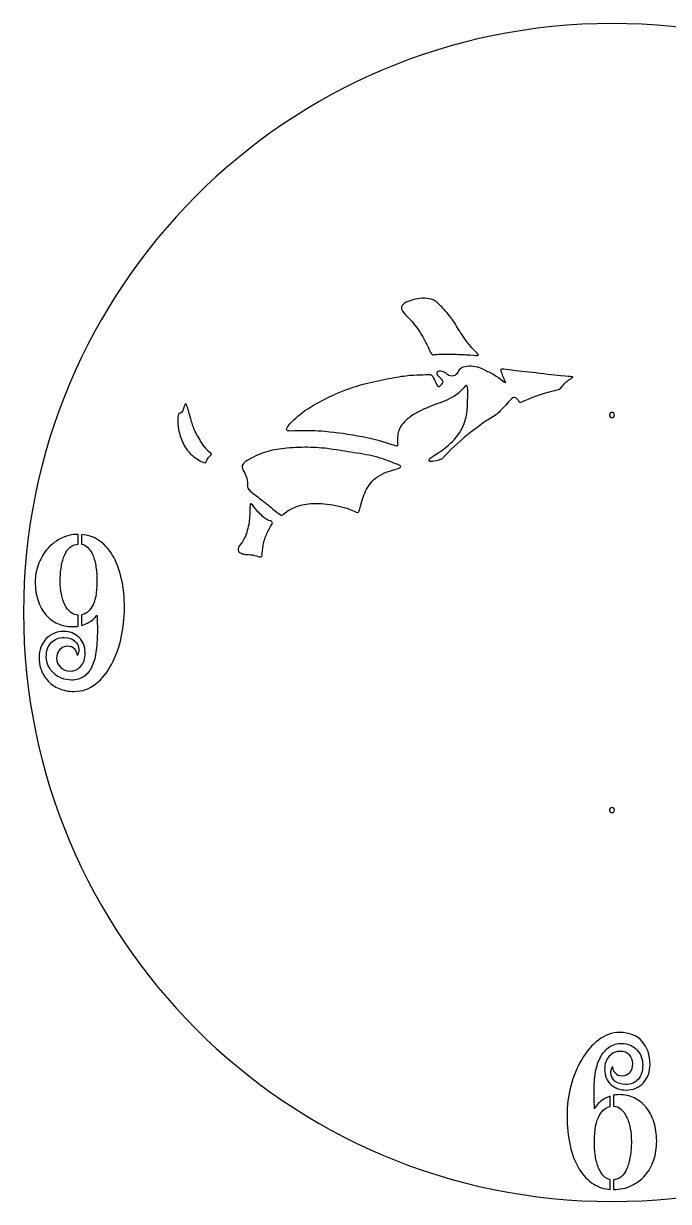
# Model space of a CAD drawing. Extents: x -617 to 172, y -145 to 195.
# Drawn here: x -128.5 to 35.9, y -144.8 to 155.2 of the extents above; entities that cross this region are included whole.
import ezdxf

# ---------------------------------------------------------------- set-up
doc = ezdxf.new("R2010")
doc.units = 0
doc.header["$MEASUREMENT"] = 0
doc.layers.add('LAYER_1', color=7, linetype='CONTINUOUS')

msp = doc.modelspace()

# ---------------------------------------------------------------- linework, layer by layer
at = {"layer": 'LAYER_1', "color": 1}
for points, knots in [([(21.504, 155.169), (104.3467, 155.169), (171.504, 88.0117), (171.504, 5.169), (171.504, 5.169), (171.504, -77.6737), (104.3467, -144.831), (21.504, -144.831), (21.504, -144.831), (-61.3387, -144.831), (-128.496, -77.6737), (-128.496, 5.169), (-128.496, 5.169), (-128.496, 88.0117), (-61.3387, 155.169), (21.504, 155.169)], [0, 0, 0, 0, 0.2, 0.2, 0.2, 0.2, 0.4, 0.4, 0.4, 0.4, 0.6, 0.6, 0.6, 0.6, 1, 1, 1, 1]), ([(-24.5111, 71.0533), (-24.7856, 71.4063), (-25.1089, 72.2), (-25.6968, 73.3906), (-25.6968, 73.3906), (-26.2848, 74.5813), (-27.1374, 76.1688), (-28.034, 77.4623), (-28.034, 77.4623), (-28.9307, 78.7558), (-29.8714, 79.7554), (-30.6064, 80.505), (-30.6064, 80.505), (-31.3414, 81.2547), (-31.8705, 81.7544), (-32.0616, 82.2542), (-32.0616, 82.2542), (-32.2527, 82.754), (-32.1057, 83.2537), (-31.6941, 83.6506), (-31.6941, 83.6506), (-31.2825, 84.0475), (-30.6064, 84.3415), (-29.9743, 84.5767), (-29.9743, 84.5767), (-29.3422, 84.8119), (-28.7543, 84.9883), (-28.0193, 85.0912), (-28.0193, 85.0912), (-27.2844, 85.1941), (-26.4024, 85.2234), (-25.638, 85.1499), (-25.638, 85.1499), (-24.8737, 85.0764), (-24.227, 84.9001), (-23.6096, 84.5179), (-23.6096, 84.5179), (-22.9922, 84.1357), (-22.4043, 83.5478), (-21.5958, 82.6658), (-21.5958, 82.6658), (-20.7874, 81.7839), (-19.7584, 80.6079), (-18.9499, 79.4467), (-18.9499, 79.4467), (-18.1415, 78.2855), (-17.5536, 77.1389), (-16.701, 75.8601), (-16.701, 75.8601), (-15.8485, 74.5813), (-14.7313, 73.1702), (-13.8787, 72.2441), (-13.8787, 72.2441), (-13.0262, 71.3181), (-12.4383, 70.8771), (-12.5412, 70.7154), (-12.5412, 70.7154), (-12.6441, 70.5537), (-13.4378, 70.6713), (-14.6431, 70.7595), (-14.6431, 70.7595), (-15.8485, 70.8477), (-17.4654, 70.9065), (-18.5439, 70.9357), (-18.5439, 70.9357), (-19.6225, 70.9649), (-20.1626, 70.9644), (-20.7231, 70.964), (-20.7231, 70.964), (-21.2837, 70.9637), (-21.8645, 70.9633), (-22.3783, 70.9487), (-22.3783, 70.9487), (-22.8921, 70.9341), (-23.3387, 70.9052), (-23.6748, 70.8468), (-23.6748, 70.8468), (-24.011, 70.7884), (-24.2366, 70.7004), (-24.5111, 71.0533)], [0, 0, 0, 0, 0.04761905, 0.04761905, 0.04761905, 0.04761905, 0.0952381, 0.0952381, 0.0952381, 0.0952381, 0.14285714, 0.14285714, 0.14285714, 0.14285714, 0.19047619, 0.19047619, 0.19047619, 0.19047619, 0.23809524, 0.23809524, 0.23809524, 0.23809524, 0.28571429, 0.28571429, 0.28571429, 0.28571429, 0.33333333, 0.33333333, 0.33333333, 0.33333333, 0.38095238, 0.38095238, 0.38095238, 0.38095238, 0.42857143, 0.42857143, 0.42857143, 0.42857143, 0.47619048, 0.47619048, 0.47619048, 0.47619048, 0.52380952, 0.52380952, 0.52380952, 0.52380952, 0.57142857, 0.57142857, 0.57142857, 0.57142857, 0.61904762, 0.61904762, 0.61904762, 0.61904762, 0.66666667, 0.66666667, 0.66666667, 0.66666667, 0.71428571, 0.71428571, 0.71428571, 0.71428571, 0.76190476, 0.76190476, 0.76190476, 0.76190476, 0.80952381, 0.80952381, 0.80952381, 0.80952381, 0.85714286, 0.85714286, 0.85714286, 0.85714286, 0.9047619, 0.9047619, 0.9047619, 0.9047619, 1, 1, 1, 1]), ([(-21.8693, 44.2036), (-17.839, 48.6782), (-13.1269, 52.5258), (-7.8956, 55.5828), (-7.8956, 55.5828), (-7.0656, 56.4588), (-6.2292, 57.2765), (-5.5733, 57.987), (-5.5733, 57.987), (-4.515, 59.1336), (-3.9271, 60.0008), (-3.3244, 59.9346), (-3.3244, 59.9346), (-2.8946, 59.8875), (-2.4575, 59.3656), (-1.9968, 58.5931), (-1.9968, 58.5931), (1.2342, 60.0164), (4.6176, 61.1568), (8.1239, 61.9795), (8.1239, 61.9795), (8.1638, 62.0362), (8.2038, 62.0921), (8.2439, 62.1469), (8.2439, 62.1469), (8.8465, 62.9701), (9.4786, 63.5727), (10.0445, 64.0063), (10.0445, 64.0063), (10.6104, 64.44), (11.1102, 64.7045), (11.3307, 64.9029), (11.3307, 64.9029), (11.5512, 65.1014), (11.4924, 65.2337), (11.1543, 65.2925), (11.1543, 65.2925), (10.8162, 65.3513), (10.1989, 65.3366), (8.4277, 65.5203), (8.4277, 65.5203), (6.6564, 65.7041), (3.7313, 66.0863), (1.2105, 66.3766), (1.2105, 66.3766), (-1.3104, 66.6669), (-3.427, 66.8653), (-4.7168, 67.0306), (-4.7168, 67.0306), (-6.0066, 67.196), (-6.4697, 67.3283), (-6.6534, 67.2217), (-6.6534, 67.2217), (-6.8372, 67.1152), (-6.7416, 66.7697), (-6.6203, 66.3544), (-6.6203, 66.3544), (-6.4991, 65.9392), (-6.3521, 65.4542), (-6.161, 64.9911), (-6.161, 64.9911), (-5.9699, 64.5281), (-5.7347, 64.0872), (-5.6759, 63.874), (-5.6759, 63.874), (-5.6171, 63.6609), (-5.7347, 63.6756), (-6.1316, 63.9769), (-6.1316, 63.9769), (-6.5285, 64.2783), (-7.2046, 64.8662), (-7.991, 65.3807), (-7.991, 65.3807), (-8.7774, 65.8952), (-9.6741, 66.3361), (-10.5046, 66.7403), (-10.5046, 66.7403), (-11.3351, 67.1446), (-12.0994, 67.512), (-12.8123, 67.7251), (-12.8123, 67.7251), (-13.5253, 67.9383), (-14.1867, 67.9971), (-14.8922, 67.9677), (-14.8922, 67.9677), (-15.5978, 67.9383), (-16.3475, 67.8207), (-16.7737, 67.6075), (-16.7737, 67.6075), (-17.2, 67.3944), (-17.3029, 67.0858), (-17.5087, 66.7036), (-17.5087, 66.7036), (-17.7145, 66.3214), (-18.0232, 65.8658), (-18.4936, 65.6379), (-18.4936, 65.6379), (-18.964, 65.4101), (-19.596, 65.4101), (-20.037, 65.6012), (-20.037, 65.6012), (-20.478, 65.7923), (-20.7278, 66.1744), (-21.1541, 66.4169), (-21.1541, 66.4169), (-21.5804, 66.6595), (-22.183, 66.7624), (-22.5652, 66.7109), (-22.5652, 66.7109), (-22.9474, 66.6595), (-23.1091, 66.4537), (-23.0944, 66.1817), (-23.0944, 66.1817), (-23.0797, 65.9098), (-22.8886, 65.5718), (-22.5652, 65.2116), (-22.5652, 65.2116), (-22.2418, 64.8515), (-21.7862, 64.4694), (-21.6245, 64.168), (-21.6245, 64.168), (-21.4628, 63.8667), (-21.5951, 63.6462), (-21.845, 63.3448), (-21.845, 63.3448), (-22.0949, 63.0435), (-22.4623, 62.6613), (-22.7489, 62.7348), (-22.7489, 62.7348), (-23.0356, 62.8083), (-23.2413, 63.3374), (-23.5059, 63.9548), (-23.5059, 63.9548), (-23.7705, 64.5722), (-24.0939, 65.2777), (-24.4761, 65.5864), (-24.4761, 65.5864), (-24.8583, 65.8951), (-25.2992, 65.8069), (-26.0635, 65.7628), (-26.0635, 65.7628), (-26.8279, 65.7187), (-27.9157, 65.7187), (-29.1063, 65.6452), (-29.1063, 65.6452), (-30.2969, 65.5717), (-31.5905, 65.4247), (-33.3397, 65.1307), (-33.3397, 65.1307), (-35.0889, 64.8367), (-37.2937, 64.3958), (-39.3222, 63.9401), (-39.3222, 63.9401), (-41.3507, 63.4844), (-43.2027, 63.0141), (-45.3488, 62.2497), (-45.3488, 62.2497), (-47.4949, 61.4854), (-49.9349, 60.427), (-52.1692, 59.2805), (-52.1692, 59.2805), (-54.4035, 58.134), (-56.4319, 56.8992), (-58.0194, 55.6351), (-58.0194, 55.6351), (-59.6069, 54.371), (-60.7535, 53.0774), (-61.2092, 52.3497), (-61.2092, 52.3497), (-61.6649, 51.6221), (-61.4298, 51.4604), (-60.7537, 51.4089), (-60.7537, 51.4089), (-60.0776, 51.3574), (-58.9605, 51.4162), (-57.5053, 51.4456), (-57.5053, 51.4456), (-56.0501, 51.475), (-54.2568, 51.475), (-51.5668, 51.2398), (-51.5668, 51.2398), (-48.8769, 51.0046), (-45.2903, 50.5343), (-42.1153, 49.8875), (-42.1153, 49.8875), (-38.9403, 49.2408), (-36.1768, 48.4176), (-34.751, 47.9472), (-34.751, 47.9472), (-33.3252, 47.4769), (-33.237, 47.3593), (-33.2076, 47.7267), (-33.2076, 47.7267), (-33.1782, 48.0942), (-33.2076, 48.9468), (-33.1341, 49.8802), (-33.1341, 49.8802), (-33.0607, 50.8136), (-32.8843, 51.828), (-32.142, 52.8643), (-32.142, 52.8643), (-31.3998, 53.9006), (-30.0915, 54.959), (-28.7098, 55.7968), (-28.7098, 55.7968), (-27.3281, 56.6347), (-25.8728, 57.252), (-24.2044, 57.8841), (-24.2044, 57.8841), (-22.5361, 58.5162), (-20.6547, 59.1629), (-19.295, 59.9052), (-19.295, 59.9052), (-17.9353, 60.6476), (-17.0975, 61.4854), (-16.5462, 62.0954), (-16.5462, 62.0954), (-15.995, 62.7055), (-15.7305, 63.0876), (-15.5467, 62.97), (-15.5467, 62.97), (-15.363, 62.8524), (-15.2601, 62.2351), (-15.238, 61.3899), (-15.238, 61.3899), (-15.216, 60.5447), (-15.2748, 59.4716), (-15.3189, 58.303), (-15.3189, 58.303), (-15.363, 57.1345), (-15.3924, 55.8703), (-15.8039, 54.4004), (-15.8039, 54.4004), (-16.2155, 52.9305), (-17.0093, 51.2548), (-18.1852, 49.7996), (-18.1852, 49.7996), (-19.3611, 48.3444), (-20.9192, 47.1096), (-22.2274, 46.2056), (-22.2274, 46.2056), (-23.5357, 45.3016), (-24.594, 44.7284), (-24.9688, 44.3094), (-24.9688, 44.3094), (-25.3437, 43.8905), (-25.035, 43.626), (-24.6087, 43.5892), (-24.6087, 43.5892), (-24.1824, 43.5525), (-23.6386, 43.7435), (-22.6537, 44.0081), (-22.6537, 44.0081), (-22.4148, 44.0723), (-22.1499, 44.1408), (-21.8693, 44.2036)], [0, 0, 0, 0, 0.01538462, 0.01538462, 0.01538462, 0.01538462, 0.03076923, 0.03076923, 0.03076923, 0.03076923, 0.04615385, 0.04615385, 0.04615385, 0.04615385, 0.06153846, 0.06153846, 0.06153846, 0.06153846, 0.07692308, 0.07692308, 0.07692308, 0.07692308, 0.09230769, 0.09230769, 0.09230769, 0.09230769, 0.10769231, 0.10769231, 0.10769231, 0.10769231, 0.12307692, 0.12307692, 0.12307692, 0.12307692, 0.13846154, 0.13846154, 0.13846154, 0.13846154, 0.15384615, 0.15384615, 0.15384615, 0.15384615, 0.16923077, 0.16923077, 0.16923077, 0.16923077, 0.18461538, 0.18461538, 0.18461538, 0.18461538, 0.2, 0.2, 0.2, 0.2, 0.21538462, 0.21538462, 0.21538462, 0.21538462, 0.23076923, 0.23076923, 0.23076923, 0.23076923, 0.24615385, 0.24615385, 0.24615385, 0.24615385, 0.26153846, 0.26153846, 0.26153846, 0.26153846, 0.27692308, 0.27692308, 0.27692308, 0.27692308, 0.29230769, 0.29230769, 0.29230769, 0.29230769, 0.30769231, 0.30769231, 0.30769231, 0.30769231, 0.32307692, 0.32307692, 0.32307692, 0.32307692, 0.33846154, 0.33846154, 0.33846154, 0.33846154, 0.35384615, 0.35384615, 0.35384615, 0.35384615, 0.36923077, 0.36923077, 0.36923077, 0.36923077, 0.38461538, 0.38461538, 0.38461538, 0.38461538, 0.4, 0.4, 0.4, 0.4, 0.41538462, 0.41538462, 0.41538462, 0.41538462, 0.43076923, 0.43076923, 0.43076923, 0.43076923, 0.44615385, 0.44615385, 0.44615385, 0.44615385, 0.46153846, 0.46153846, 0.46153846, 0.46153846, 0.47692308, 0.47692308, 0.47692308, 0.47692308, 0.49230769, 0.49230769, 0.49230769, 0.49230769, 0.50769231, 0.50769231, 0.50769231, 0.50769231, 0.52307692, 0.52307692, 0.52307692, 0.52307692, 0.53846154, 0.53846154, 0.53846154, 0.53846154, 0.55384615, 0.55384615, 0.55384615, 0.55384615, 0.56923077, 0.56923077, 0.56923077, 0.56923077, 0.58461538, 0.58461538, 0.58461538, 0.58461538, 0.6, 0.6, 0.6, 0.6, 0.61538462, 0.61538462, 0.61538462, 0.61538462, 0.63076923, 0.63076923, 0.63076923, 0.63076923, 0.64615385, 0.64615385, 0.64615385, 0.64615385, 0.66153846, 0.66153846, 0.66153846, 0.66153846, 0.67692308, 0.67692308, 0.67692308, 0.67692308, 0.69230769, 0.69230769, 0.69230769, 0.69230769, 0.70769231, 0.70769231, 0.70769231, 0.70769231, 0.72307692, 0.72307692, 0.72307692, 0.72307692, 0.73846154, 0.73846154, 0.73846154, 0.73846154, 0.75384615, 0.75384615, 0.75384615, 0.75384615, 0.76923077, 0.76923077, 0.76923077, 0.76923077, 0.78461538, 0.78461538, 0.78461538, 0.78461538, 0.8, 0.8, 0.8, 0.8, 0.81538462, 0.81538462, 0.81538462, 0.81538462, 0.83076923, 0.83076923, 0.83076923, 0.83076923, 0.84615385, 0.84615385, 0.84615385, 0.84615385, 0.86153846, 0.86153846, 0.86153846, 0.86153846, 0.87692308, 0.87692308, 0.87692308, 0.87692308, 0.89230769, 0.89230769, 0.89230769, 0.89230769, 0.90769231, 0.90769231, 0.90769231, 0.90769231, 0.92307692, 0.92307692, 0.92307692, 0.92307692, 0.93846154, 0.93846154, 0.93846154, 0.93846154, 0.95384615, 0.95384615, 0.95384615, 0.95384615, 0.96923077, 0.96923077, 0.96923077, 0.96923077, 1, 1, 1, 1]), ([(-82.9411, 43.5163), (-83.6393, 43.8324), (-84.8741, 44.5673), (-85.8222, 45.4566), (-85.8222, 45.4566), (-86.7703, 46.3459), (-87.4317, 47.3896), (-87.9609, 48.5728), (-87.9609, 48.5728), (-88.4901, 49.7561), (-88.8869, 51.0791), (-89.0706, 52.3432), (-89.0706, 52.3432), (-89.2544, 53.6073), (-89.225, 54.8127), (-89.1147, 55.3712), (-89.1147, 55.3712), (-89.0045, 55.9298), (-88.8135, 55.8416), (-88.593, 55.9151), (-88.593, 55.9151), (-88.3725, 55.9886), (-88.1226, 56.2238), (-87.9168, 56.6427), (-87.9168, 56.6427), (-87.711, 57.0617), (-87.5493, 57.6643), (-87.4023, 58.0244), (-87.4023, 58.0244), (-87.2553, 58.3846), (-87.1231, 58.5021), (-86.8511, 57.8186), (-86.8511, 57.8186), (-86.5792, 57.1351), (-86.1676, 55.6505), (-85.8589, 54.526), (-85.8589, 54.526), (-85.5502, 53.4015), (-85.3445, 52.6372), (-84.8888, 51.645), (-84.8888, 51.645), (-84.4331, 50.6528), (-83.7276, 49.4327), (-83.1102, 48.4773), (-83.1102, 48.4773), (-82.4928, 47.5219), (-81.9637, 46.831), (-81.5374, 46.3974), (-81.5374, 46.3974), (-81.1111, 45.9638), (-80.7877, 45.7874), (-80.648, 45.6551), (-80.648, 45.6551), (-80.5084, 45.5228), (-80.5525, 45.4346), (-80.7509, 45.2361), (-80.7509, 45.2361), (-80.9494, 45.0377), (-81.3022, 44.7291), (-81.5227, 44.4057), (-81.5227, 44.4057), (-81.7432, 44.0823), (-81.8314, 43.7442), (-81.9563, 43.5237), (-81.9563, 43.5237), (-82.0813, 43.3032), (-82.2429, 43.2003), (-82.9411, 43.5163)], [0, 0, 0, 0, 0.05555556, 0.05555556, 0.05555556, 0.05555556, 0.11111111, 0.11111111, 0.11111111, 0.11111111, 0.16666667, 0.16666667, 0.16666667, 0.16666667, 0.22222222, 0.22222222, 0.22222222, 0.22222222, 0.27777778, 0.27777778, 0.27777778, 0.27777778, 0.33333333, 0.33333333, 0.33333333, 0.33333333, 0.38888889, 0.38888889, 0.38888889, 0.38888889, 0.44444444, 0.44444444, 0.44444444, 0.44444444, 0.5, 0.5, 0.5, 0.5, 0.55555556, 0.55555556, 0.55555556, 0.55555556, 0.61111111, 0.61111111, 0.61111111, 0.61111111, 0.66666667, 0.66666667, 0.66666667, 0.66666667, 0.72222222, 0.72222222, 0.72222222, 0.72222222, 0.77777778, 0.77777778, 0.77777778, 0.77777778, 0.83333333, 0.83333333, 0.83333333, 0.83333333, 0.88888889, 0.88888889, 0.88888889, 0.88888889, 1, 1, 1, 1]), ([(21.504, 56.1219), (21.8629, 56.1219), (22.1538, 55.831), (22.1538, 55.4721), (22.1538, 55.4721), (22.1538, 55.1132), (21.8629, 54.8223), (21.504, 54.8223), (21.504, 54.8223), (21.1451, 54.8223), (20.8542, 55.1132), (20.8542, 55.4721), (20.8542, 55.4721), (20.8542, 55.831), (21.1451, 56.1219), (21.504, 56.1219)], [0, 0, 0, 0, 0.2, 0.2, 0.2, 0.2, 0.4, 0.4, 0.4, 0.4, 0.6, 0.6, 0.6, 0.6, 1, 1, 1, 1]), ([(-71.8952, 43.5968), (-70.9251, 44.3171), (-69.0142, 45.2285), (-67.3973, 45.8164), (-67.3973, 45.8164), (-65.7804, 46.4044), (-64.4575, 46.6689), (-62.723, 46.8747), (-62.723, 46.8747), (-60.9885, 47.0805), (-58.8425, 47.2275), (-56.8287, 47.2422), (-56.8287, 47.2422), (-54.8149, 47.2569), (-52.9334, 47.1393), (-51.0078, 46.9041), (-51.0078, 46.9041), (-49.0822, 46.6689), (-47.1126, 46.3162), (-45.0547, 45.9928), (-45.0547, 45.9928), (-42.9968, 45.6694), (-40.8508, 45.3754), (-38.9546, 44.8903), (-38.9546, 44.8903), (-37.0584, 44.4053), (-35.4121, 43.7291), (-34.1185, 43.244), (-34.1185, 43.244), (-32.825, 42.759), (-31.8843, 42.465), (-32.531, 42.0828), (-32.531, 42.0828), (-33.1778, 41.7006), (-35.412, 41.2303), (-37.1024, 40.4071), (-37.1024, 40.4071), (-38.7928, 39.584), (-39.9394, 38.408), (-40.7478, 37.0851), (-40.7478, 37.0851), (-41.5563, 35.7622), (-42.0266, 34.2923), (-42.35, 33.1017), (-42.35, 33.1017), (-42.6734, 31.9111), (-42.8498, 30.9997), (-43.1291, 30.7351), (-43.1291, 30.7351), (-43.4084, 30.4706), (-43.7905, 30.8527), (-45.0252, 31.3378), (-45.0252, 31.3378), (-46.26, 31.8229), (-48.3473, 32.4108), (-50.3758, 32.7048), (-50.3758, 32.7048), (-52.4043, 32.9988), (-54.3739, 32.9988), (-55.8879, 32.8371), (-55.8879, 32.8371), (-57.4019, 32.6754), (-58.4603, 32.352), (-59.4451, 31.9257), (-59.4451, 31.9257), (-60.4299, 31.4994), (-61.3413, 30.9703), (-61.841, 30.5587), (-61.841, 30.5587), (-62.3408, 30.1471), (-62.429, 29.8532), (-62.7377, 29.9267), (-62.7377, 29.9267), (-63.0464, 30.0002), (-63.5755, 30.4411), (-64.3692, 31.0879), (-64.3692, 31.0879), (-65.163, 31.7347), (-66.2214, 32.5872), (-67.2356, 33.3809), (-67.2356, 33.3809), (-68.2499, 34.1747), (-69.22, 34.9097), (-69.9256, 35.4535), (-69.9256, 35.4535), (-70.6312, 35.9974), (-71.0721, 36.3502), (-71.2632, 36.7618), (-71.2632, 36.7618), (-71.4543, 37.1734), (-71.3955, 37.6437), (-71.4396, 38.261), (-71.4396, 38.261), (-71.4837, 38.8784), (-71.6307, 39.6428), (-71.8953, 40.2601), (-71.8953, 40.2601), (-72.1599, 40.8775), (-72.542, 41.3478), (-72.7184, 41.8476), (-72.7184, 41.8476), (-72.8948, 42.3474), (-72.8654, 42.8766), (-71.8952, 43.5968)], [0, 0, 0, 0, 0.03703704, 0.03703704, 0.03703704, 0.03703704, 0.07407407, 0.07407407, 0.07407407, 0.07407407, 0.11111111, 0.11111111, 0.11111111, 0.11111111, 0.14814815, 0.14814815, 0.14814815, 0.14814815, 0.18518519, 0.18518519, 0.18518519, 0.18518519, 0.22222222, 0.22222222, 0.22222222, 0.22222222, 0.25925926, 0.25925926, 0.25925926, 0.25925926, 0.2962963, 0.2962963, 0.2962963, 0.2962963, 0.33333333, 0.33333333, 0.33333333, 0.33333333, 0.37037037, 0.37037037, 0.37037037, 0.37037037, 0.40740741, 0.40740741, 0.40740741, 0.40740741, 0.44444444, 0.44444444, 0.44444444, 0.44444444, 0.48148148, 0.48148148, 0.48148148, 0.48148148, 0.51851852, 0.51851852, 0.51851852, 0.51851852, 0.55555556, 0.55555556, 0.55555556, 0.55555556, 0.59259259, 0.59259259, 0.59259259, 0.59259259, 0.62962963, 0.62962963, 0.62962963, 0.62962963, 0.66666667, 0.66666667, 0.66666667, 0.66666667, 0.7037037, 0.7037037, 0.7037037, 0.7037037, 0.74074074, 0.74074074, 0.74074074, 0.74074074, 0.77777778, 0.77777778, 0.77777778, 0.77777778, 0.81481481, 0.81481481, 0.81481481, 0.81481481, 0.85185185, 0.85185185, 0.85185185, 0.85185185, 0.88888889, 0.88888889, 0.88888889, 0.88888889, 0.92592593, 0.92592593, 0.92592593, 0.92592593, 1, 1, 1, 1]), ([(-72.8211, 20.1447), (-73.1004, 20.255), (-73.4972, 20.4313), (-73.6809, 20.7473), (-73.6809, 20.7473), (-73.8647, 21.0634), (-73.8353, 21.5191), (-73.5707, 21.9748), (-73.5707, 21.9748), (-73.3061, 22.4305), (-72.8064, 22.8861), (-72.3139, 23.8342), (-72.3139, 23.8342), (-71.8215, 24.7823), (-71.3365, 26.2228), (-71.0866, 27.5898), (-71.0866, 27.5898), (-70.8367, 28.9568), (-70.822, 30.2504), (-70.8073, 31.2352), (-70.8073, 31.2352), (-70.7926, 32.2201), (-70.7779, 32.8962), (-70.5574, 32.9035), (-70.5574, 32.9035), (-70.3369, 32.9109), (-69.9107, 32.2495), (-69.2639, 31.4484), (-69.2639, 31.4484), (-68.6171, 30.6473), (-67.7499, 29.7065), (-66.9855, 29.1773), (-66.9855, 29.1773), (-66.2211, 28.6482), (-65.5597, 28.5306), (-65.251, 28.3542), (-65.251, 28.3542), (-64.9423, 28.1778), (-64.9864, 27.9426), (-65.2583, 27.4575), (-65.2583, 27.4575), (-65.5303, 26.9725), (-66.0301, 26.2375), (-66.449, 25.3261), (-66.449, 25.3261), (-66.868, 24.4148), (-67.206, 23.3271), (-67.3897, 22.3128), (-67.3897, 22.3128), (-67.5735, 21.2986), (-67.6029, 20.3578), (-67.6984, 19.8507), (-67.6984, 19.8507), (-67.794, 19.3436), (-67.9557, 19.2701), (-68.3599, 19.3583), (-68.3599, 19.3583), (-68.7641, 19.4465), (-69.4109, 19.6964), (-70.0944, 19.8213), (-70.0944, 19.8213), (-70.7779, 19.9463), (-71.4981, 19.9463), (-71.9391, 19.9683), (-71.9391, 19.9683), (-72.3801, 19.9904), (-72.5418, 20.0345), (-72.8211, 20.1447)], [0, 0, 0, 0, 0.05555556, 0.05555556, 0.05555556, 0.05555556, 0.11111111, 0.11111111, 0.11111111, 0.11111111, 0.16666667, 0.16666667, 0.16666667, 0.16666667, 0.22222222, 0.22222222, 0.22222222, 0.22222222, 0.27777778, 0.27777778, 0.27777778, 0.27777778, 0.33333333, 0.33333333, 0.33333333, 0.33333333, 0.38888889, 0.38888889, 0.38888889, 0.38888889, 0.44444444, 0.44444444, 0.44444444, 0.44444444, 0.5, 0.5, 0.5, 0.5, 0.55555556, 0.55555556, 0.55555556, 0.55555556, 0.61111111, 0.61111111, 0.61111111, 0.61111111, 0.66666667, 0.66666667, 0.66666667, 0.66666667, 0.72222222, 0.72222222, 0.72222222, 0.72222222, 0.77777778, 0.77777778, 0.77777778, 0.77777778, 0.83333333, 0.83333333, 0.83333333, 0.83333333, 0.88888889, 0.88888889, 0.88888889, 0.88888889, 1, 1, 1, 1]), ([(-114.5356, 22.5949), (-115.295, 22.5543), (-115.9553, 22.3125), (-116.5164, 21.8696), (-116.5164, 21.8696), (-117.1341, 21.382), (-117.6318, 20.7179), (-118.0094, 19.8773), (-118.0094, 19.8773), (-118.3869, 19.0366), (-118.6699, 18.0361), (-118.8588, 16.876), (-118.8588, 16.876), (-119.0475, 15.7158), (-119.1418, 14.4632), (-119.1418, 13.118), (-119.1418, 13.118), (-119.1418, 11.9747), (-119.039, 10.8818), (-118.833, 9.8394), (-118.833, 9.8394), (-118.6271, 8.7969), (-118.3269, 7.8806), (-117.9322, 7.0903), (-117.9322, 7.0903), (-117.5374, 6.3001), (-117.0398, 5.6695), (-116.4392, 5.1988), (-116.4392, 5.1988), (-115.8732, 4.7551), (-115.2388, 4.5205), (-114.5356, 4.495), (-114.5356, 4.495), (-114.5356, 4.495), (-114.5356, 1.6853), (-114.5356, 1.6853), (-114.5356, 1.6853), (-115.0196, 1.6065), (-115.5254, 1.5671), (-116.0531, 1.5671), (-116.0531, 1.5671), (-117.4259, 1.5671), (-118.6872, 1.8276), (-119.8368, 2.3489), (-119.8368, 2.3489), (-120.9866, 2.8701), (-121.9819, 3.6183), (-122.8227, 4.5935), (-122.8227, 4.5935), (-123.6635, 5.5688), (-124.3241, 6.7709), (-124.8046, 8.2001), (-124.8046, 8.2001), (-125.2853, 9.6292), (-125.5255, 11.2518), (-125.5255, 13.0676), (-125.5255, 13.0676), (-125.5255, 14.4464), (-125.2766, 15.842), (-124.7789, 17.2544), (-124.7789, 17.2544), (-124.2813, 18.6667), (-123.5605, 19.9529), (-122.6168, 21.1131), (-122.6168, 21.1131), (-121.673, 22.2732), (-120.5147, 23.2231), (-119.1418, 23.963), (-119.1418, 23.963), (-117.7763, 24.6989), (-116.2408, 25.0688), (-114.5356, 25.0726), (-114.5356, 25.0726), (-114.5356, 25.0726), (-114.5356, 22.5949), (-114.5356, 22.5949)], [0, 0, 0, 0, 0.05, 0.05, 0.05, 0.05, 0.1, 0.1, 0.1, 0.1, 0.15, 0.15, 0.15, 0.15, 0.2, 0.2, 0.2, 0.2, 0.25, 0.25, 0.25, 0.25, 0.3, 0.3, 0.3, 0.3, 0.35, 0.35, 0.35, 0.35, 0.4, 0.4, 0.4, 0.4, 0.45, 0.45, 0.45, 0.45, 0.5, 0.5, 0.5, 0.5, 0.55, 0.55, 0.55, 0.55, 0.6, 0.6, 0.6, 0.6, 0.65, 0.65, 0.65, 0.65, 0.7, 0.7, 0.7, 0.7, 0.75, 0.75, 0.75, 0.75, 0.8, 0.8, 0.8, 0.8, 0.85, 0.85, 0.85, 0.85, 0.9, 0.9, 0.9, 0.9, 1, 1, 1, 1]), ([(-109.7725, 13.118), (-109.7725, 14.3961), (-109.8583, 15.6066), (-110.0299, 16.7498), (-110.0299, 16.7498), (-110.2016, 17.8932), (-110.4675, 18.8936), (-110.8278, 19.7511), (-110.8278, 19.7511), (-111.1883, 20.6086), (-111.6516, 21.298), (-112.2179, 21.8191), (-112.2179, 21.8191), (-112.6554, 22.2221), (-113.1698, 22.469), (-113.7611, 22.5606), (-113.7611, 22.5606), (-113.7611, 22.5606), (-113.7611, 25.0473), (-113.7611, 25.0473), (-113.7611, 25.0473), (-112.2094, 24.9402), (-110.8112, 24.4947), (-109.5667, 23.7108), (-109.5667, 23.7108), (-108.1253, 22.8028), (-106.8983, 21.5251), (-105.8859, 19.8773), (-105.8859, 19.8773), (-104.8734, 18.2295), (-104.1012, 16.2455), (-103.5693, 13.9252), (-103.5693, 13.9252), (-103.0373, 11.6048), (-102.7713, 9.0323), (-102.7713, 6.2076), (-102.7713, 6.2076), (-102.7713, 3.7528), (-103.046, 1.2728), (-103.595, -1.2325), (-103.595, -1.2325), (-104.1441, -3.7377), (-104.9593, -6.0076), (-106.0403, -8.0421), (-106.0403, -8.0421), (-107.1214, -10.0766), (-108.4599, -11.7328), (-110.0557, -13.0105), (-110.0557, -13.0105), (-111.6516, -14.2884), (-113.5134, -14.9274), (-115.6413, -14.9274), (-115.6413, -14.9274), (-117.0483, -14.9274), (-118.3097, -14.692), (-119.4249, -14.2211), (-119.4249, -14.2211), (-120.5405, -13.7503), (-121.4756, -13.1115), (-122.2306, -12.3043), (-122.2306, -12.3043), (-122.9857, -11.4973), (-123.5605, -10.5726), (-123.9553, -9.5301), (-123.9553, -9.5301), (-124.3499, -8.4876), (-124.5472, -7.4115), (-124.5472, -6.3019), (-124.5472, -6.3019), (-124.5472, -5.3602), (-124.3928, -4.486), (-124.084, -3.6788), (-124.084, -3.6788), (-123.775, -2.8718), (-123.3375, -2.1656), (-122.7712, -1.5603), (-122.7712, -1.5603), (-122.205, -0.955), (-121.5357, -0.4842), (-120.7635, -0.148), (-120.7635, -0.148), (-119.9913, 0.1882), (-119.159, 0.3565), (-118.2667, 0.3565), (-118.2667, 0.3565), (-116.7225, 0.3565), (-115.4268, -0.1396), (-114.38, -1.1316), (-114.38, -1.1316), (-113.3332, -2.1236), (-112.81, -3.4267), (-112.81, -5.0408), (-112.81, -5.0408), (-112.81, -6.554), (-113.1703, -7.7142), (-113.891, -8.5213), (-113.891, -8.5213), (-114.6117, -9.3283), (-115.5212, -9.7318), (-116.6193, -9.7318), (-116.6193, -9.7318), (-117.6147, -9.7318), (-118.4385, -9.4124), (-119.0904, -8.7735), (-119.0904, -8.7735), (-119.7424, -8.1345), (-120.0685, -7.3779), (-120.0685, -6.5036), (-120.0685, -6.5036), (-120.0685, -5.562), (-119.8026, -4.8139), (-119.2706, -4.259), (-119.2706, -4.259), (-118.7386, -3.7041), (-118.0951, -3.4267), (-117.3401, -3.4267), (-117.3401, -3.4267), (-116.5164, -3.4267), (-115.8901, -3.6706), (-115.4611, -4.1581), (-115.4611, -4.1581), (-115.0321, -4.6457), (-114.8004, -5.1753), (-114.7661, -5.747), (-114.7661, -5.747), (-114.6631, -5.5788), (-114.5773, -5.3771), (-114.5088, -5.1417), (-114.5088, -5.1417), (-114.44, -4.9063), (-114.4057, -4.5868), (-114.4057, -4.1833), (-114.4057, -4.1833), (-114.4057, -3.3761), (-114.7404, -2.6785), (-115.4096, -2.09), (-115.4096, -2.09), (-116.0788, -1.5015), (-116.9798, -1.2073), (-118.1123, -1.2073), (-118.1123, -1.2073), (-119.4851, -1.2073), (-120.5919, -1.636), (-121.4328, -2.4935), (-121.4328, -2.4935), (-122.2736, -3.351), (-122.694, -4.5868), (-122.694, -6.201), (-122.694, -6.201), (-122.694, -6.9745), (-122.5224, -7.7142), (-122.1792, -8.4203), (-122.1792, -8.4203), (-121.8359, -9.1266), (-121.3812, -9.7487), (-120.815, -10.2867), (-120.815, -10.2867), (-120.2487, -10.8248), (-119.5708, -11.2535), (-118.7815, -11.5729), (-118.7815, -11.5729), (-117.9922, -11.8924), (-117.1685, -12.0521), (-116.3105, -12.0521), (-116.3105, -12.0521), (-114.972, -12.0521), (-113.8738, -11.7328), (-113.0158, -11.0937), (-113.0158, -11.0937), (-112.1578, -10.4548), (-111.48, -9.572), (-110.9824, -8.4457), (-110.9824, -8.4457), (-110.4847, -7.319), (-110.1415, -5.9824), (-109.9528, -4.4356), (-109.9528, -4.4356), (-109.7641, -2.8886), (-109.6697, -1.1905), (-109.6697, 0.6591), (-109.6697, 0.6591), (-109.6697, 1.4998), (-109.6782, 2.1723), (-109.6953, 2.6767), (-109.6953, 2.6767), (-109.7125, 3.1811), (-109.7382, 3.7865), (-109.7725, 4.4926), (-109.7725, 4.4926), (-110.2873, 3.7192), (-111.1024, 3.0382), (-112.2179, 2.4498), (-112.2179, 2.4498), (-112.7016, 2.1945), (-113.216, 1.9948), (-113.7611, 1.8502), (-113.7611, 1.8502), (-113.7611, 1.8502), (-113.7611, 4.5499), (-113.7611, 4.5499), (-113.7611, 4.5499), (-112.7078, 4.7425), (-111.8159, 5.4211), (-111.0854, 6.5859), (-111.0854, 6.5859), (-110.2102, 7.9815), (-109.7725, 10.1588), (-109.7725, 13.118)], [0, 0, 0, 0, 0.01886792, 0.01886792, 0.01886792, 0.01886792, 0.03773585, 0.03773585, 0.03773585, 0.03773585, 0.05660377, 0.05660377, 0.05660377, 0.05660377, 0.0754717, 0.0754717, 0.0754717, 0.0754717, 0.09433962, 0.09433962, 0.09433962, 0.09433962, 0.11320755, 0.11320755, 0.11320755, 0.11320755, 0.13207547, 0.13207547, 0.13207547, 0.13207547, 0.1509434, 0.1509434, 0.1509434, 0.1509434, 0.16981132, 0.16981132, 0.16981132, 0.16981132, 0.18867925, 0.18867925, 0.18867925, 0.18867925, 0.20754717, 0.20754717, 0.20754717, 0.20754717, 0.22641509, 0.22641509, 0.22641509, 0.22641509, 0.24528302, 0.24528302, 0.24528302, 0.24528302, 0.26415094, 0.26415094, 0.26415094, 0.26415094, 0.28301887, 0.28301887, 0.28301887, 0.28301887, 0.30188679, 0.30188679, 0.30188679, 0.30188679, 0.32075472, 0.32075472, 0.32075472, 0.32075472, 0.33962264, 0.33962264, 0.33962264, 0.33962264, 0.35849057, 0.35849057, 0.35849057, 0.35849057, 0.37735849, 0.37735849, 0.37735849, 0.37735849, 0.39622642, 0.39622642, 0.39622642, 0.39622642, 0.41509434, 0.41509434, 0.41509434, 0.41509434, 0.43396226, 0.43396226, 0.43396226, 0.43396226, 0.45283019, 0.45283019, 0.45283019, 0.45283019, 0.47169811, 0.47169811, 0.47169811, 0.47169811, 0.49056604, 0.49056604, 0.49056604, 0.49056604, 0.50943396, 0.50943396, 0.50943396, 0.50943396, 0.52830189, 0.52830189, 0.52830189, 0.52830189, 0.54716981, 0.54716981, 0.54716981, 0.54716981, 0.56603774, 0.56603774, 0.56603774, 0.56603774, 0.58490566, 0.58490566, 0.58490566, 0.58490566, 0.60377358, 0.60377358, 0.60377358, 0.60377358, 0.62264151, 0.62264151, 0.62264151, 0.62264151, 0.64150943, 0.64150943, 0.64150943, 0.64150943, 0.66037736, 0.66037736, 0.66037736, 0.66037736, 0.67924528, 0.67924528, 0.67924528, 0.67924528, 0.69811321, 0.69811321, 0.69811321, 0.69811321, 0.71698113, 0.71698113, 0.71698113, 0.71698113, 0.73584906, 0.73584906, 0.73584906, 0.73584906, 0.75471698, 0.75471698, 0.75471698, 0.75471698, 0.77358491, 0.77358491, 0.77358491, 0.77358491, 0.79245283, 0.79245283, 0.79245283, 0.79245283, 0.81132075, 0.81132075, 0.81132075, 0.81132075, 0.83018868, 0.83018868, 0.83018868, 0.83018868, 0.8490566, 0.8490566, 0.8490566, 0.8490566, 0.86792453, 0.86792453, 0.86792453, 0.86792453, 0.88679245, 0.88679245, 0.88679245, 0.88679245, 0.90566038, 0.90566038, 0.90566038, 0.90566038, 0.9245283, 0.9245283, 0.9245283, 0.9245283, 0.94339623, 0.94339623, 0.94339623, 0.94339623, 0.96226415, 0.96226415, 0.96226415, 0.96226415, 1, 1, 1, 1]), ([(21.504, -44.4951), (21.8629, -44.4951), (22.1538, -44.786), (22.1538, -45.1449), (22.1538, -45.1449), (22.1538, -45.5038), (21.8629, -45.7947), (21.504, -45.7947), (21.504, -45.7947), (21.1451, -45.7947), (20.8542, -45.5038), (20.8542, -45.1449), (20.8542, -45.1449), (20.8542, -44.786), (21.1451, -44.4951), (21.504, -44.4951)], [0, 0, 0, 0, 0.2, 0.2, 0.2, 0.2, 0.4, 0.4, 0.4, 0.4, 0.6, 0.6, 0.6, 0.6, 1, 1, 1, 1]), ([(17.013, -129.5604), (17.013, -130.8078), (17.099, -132.0214), (17.271, -133.2014), (17.271, -133.2014), (17.4431, -134.3814), (17.7183, -135.4265), (18.0968, -136.3368), (18.0968, -136.3368), (18.4753, -137.2469), (18.9484, -137.9718), (19.516, -138.5112), (19.516, -138.5112), (19.9611, -138.9341), (20.4854, -139.1912), (21.0889, -139.2825), (21.0889, -139.2825), (21.0889, -139.2825), (21.0889, -141.7744), (21.0889, -141.7744), (21.0889, -141.7744), (19.523, -141.6702), (18.1128, -141.2231), (16.8581, -140.4328), (16.8581, -140.4328), (15.4131, -139.5226), (14.1831, -138.2416), (13.1681, -136.5896), (13.1681, -136.5896), (12.153, -134.9377), (11.3789, -132.9486), (10.8457, -130.6224), (10.8457, -130.6224), (10.3123, -128.2962), (10.0456, -125.7172), (10.0456, -122.8853), (10.0456, -122.8853), (10.0456, -120.4243), (10.3725, -117.9464), (11.0262, -115.4517), (11.0262, -115.4517), (11.68, -112.9569), (12.6004, -110.6982), (13.7875, -108.6754), (13.7875, -108.6754), (14.9745, -106.6527), (16.3937, -105.0007), (18.0452, -103.7196), (18.0452, -103.7196), (19.6968, -102.4386), (21.5203, -101.798), (23.5159, -101.798), (23.5159, -101.798), (25.9588, -101.798), (27.8511, -102.5565), (29.1929, -104.0736), (29.1929, -104.0736), (30.5349, -105.5907), (31.2058, -107.546), (31.2058, -109.9396), (31.2058, -109.9396), (31.2058, -111.8276), (30.6467, -113.3868), (29.5284, -114.6173), (29.5284, -114.6173), (28.4101, -115.8478), (26.9393, -116.4631), (25.1158, -116.4631), (25.1158, -116.4631), (23.5674, -116.4631), (22.2686, -115.9911), (21.2192, -115.0471), (21.2192, -115.0471), (20.1698, -114.1032), (19.6451, -112.8221), (19.6451, -111.2038), (19.6451, -111.2038), (19.6451, -109.7879), (20.0322, -108.667), (20.8063, -107.841), (20.8063, -107.841), (21.5804, -107.015), (22.5181, -106.602), (23.6191, -106.602), (23.6191, -106.602), (24.5824, -106.602), (25.3566, -106.9054), (25.9415, -107.5123), (25.9415, -107.5123), (26.5265, -108.1191), (26.8189, -108.8608), (26.8189, -109.7374), (26.8189, -109.7374), (26.8189, -110.6813), (26.5695, -111.4314), (26.0706, -111.9877), (26.0706, -111.9877), (25.5717, -112.544), (24.9438, -112.8221), (24.1868, -112.8221), (24.1868, -112.8221), (23.361, -112.8221), (22.7331, -112.5776), (22.303, -112.0888), (22.303, -112.0888), (21.873, -111.6), (21.6406, -111.0691), (21.6063, -110.4959), (21.6063, -110.4959), (21.5031, -110.6645), (21.417, -110.8668), (21.3482, -111.1027), (21.3482, -111.1027), (21.2794, -111.3388), (21.245, -111.659), (21.245, -112.0636), (21.245, -112.0636), (21.245, -112.8727), (21.5804, -113.5723), (22.2513, -114.1622), (22.2513, -114.1622), (22.9223, -114.7521), (23.8255, -115.0471), (24.9609, -115.0471), (24.9609, -115.0471), (26.3372, -115.0471), (27.4123, -114.6173), (28.1866, -113.7577), (28.1866, -113.7577), (28.9607, -112.8979), (29.3478, -111.659), (29.3478, -110.0408), (29.3478, -110.0408), (29.3478, -109.3327), (29.2188, -108.6502), (28.9607, -107.9927), (28.9607, -107.9927), (28.7027, -107.3353), (28.3414, -106.7538), (27.8769, -106.2481), (27.8769, -106.2481), (27.4123, -105.7424), (26.8533, -105.3378), (26.1996, -105.0344), (26.1996, -105.0344), (25.5458, -104.731), (24.8233, -104.5793), (24.032, -104.5793), (24.032, -104.5793), (22.8278, -104.5793), (21.7783, -104.8743), (20.8837, -105.4643), (20.8837, -105.4643), (19.9891, -106.0543), (19.2408, -106.8971), (18.6387, -107.9927), (18.6387, -107.9927), (18.0366, -109.0885), (17.598, -110.3948), (17.3227, -111.9118), (17.3227, -111.9118), (17.0474, -113.4289), (16.927, -115.1145), (16.9614, -116.9688), (16.9614, -116.9688), (16.9614, -117.8116), (16.97, -118.5364), (16.9872, -119.1432), (16.9872, -119.1432), (17.0044, -119.7501), (17.0302, -120.4412), (17.0646, -121.2166), (17.0646, -121.2166), (17.271, -120.7784), (17.5807, -120.3485), (17.9936, -119.9271), (17.9936, -119.9271), (18.4064, -119.5056), (18.8882, -119.1264), (19.4386, -118.7893), (19.4386, -118.7893), (19.939, -118.4829), (20.4892, -118.2251), (21.0889, -118.0162), (21.0889, -118.0162), (21.0889, -118.0162), (21.0889, -120.6163), (21.0889, -120.6163), (21.0889, -120.6163), (20.0192, -120.8185), (19.1078, -121.5579), (18.3549, -122.8348), (18.3549, -122.8348), (17.4602, -124.3518), (17.013, -126.5937), (17.013, -129.5604)], [0, 0, 0, 0, 0.02, 0.02, 0.02, 0.02, 0.04, 0.04, 0.04, 0.04, 0.06, 0.06, 0.06, 0.06, 0.08, 0.08, 0.08, 0.08, 0.1, 0.1, 0.1, 0.1, 0.12, 0.12, 0.12, 0.12, 0.14, 0.14, 0.14, 0.14, 0.16, 0.16, 0.16, 0.16, 0.18, 0.18, 0.18, 0.18, 0.2, 0.2, 0.2, 0.2, 0.22, 0.22, 0.22, 0.22, 0.24, 0.24, 0.24, 0.24, 0.26, 0.26, 0.26, 0.26, 0.28, 0.28, 0.28, 0.28, 0.3, 0.3, 0.3, 0.3, 0.32, 0.32, 0.32, 0.32, 0.34, 0.34, 0.34, 0.34, 0.36, 0.36, 0.36, 0.36, 0.38, 0.38, 0.38, 0.38, 0.4, 0.4, 0.4, 0.4, 0.42, 0.42, 0.42, 0.42, 0.44, 0.44, 0.44, 0.44, 0.46, 0.46, 0.46, 0.46, 0.48, 0.48, 0.48, 0.48, 0.5, 0.5, 0.5, 0.5, 0.52, 0.52, 0.52, 0.52, 0.54, 0.54, 0.54, 0.54, 0.56, 0.56, 0.56, 0.56, 0.58, 0.58, 0.58, 0.58, 0.6, 0.6, 0.6, 0.6, 0.62, 0.62, 0.62, 0.62, 0.64, 0.64, 0.64, 0.64, 0.66, 0.66, 0.66, 0.66, 0.68, 0.68, 0.68, 0.68, 0.7, 0.7, 0.7, 0.7, 0.72, 0.72, 0.72, 0.72, 0.74, 0.74, 0.74, 0.74, 0.76, 0.76, 0.76, 0.76, 0.78, 0.78, 0.78, 0.78, 0.8, 0.8, 0.8, 0.8, 0.82, 0.82, 0.82, 0.82, 0.84, 0.84, 0.84, 0.84, 0.86, 0.86, 0.86, 0.86, 0.88, 0.88, 0.88, 0.88, 0.9, 0.9, 0.9, 0.9, 0.92, 0.92, 0.92, 0.92, 0.94, 0.94, 0.94, 0.94, 0.96, 0.96, 0.96, 0.96, 1, 1, 1, 1]), ([(21.8654, -139.3124), (22.616, -139.2661), (23.2694, -139.016), (23.8255, -138.5618), (23.8255, -138.5618), (24.4449, -138.056), (24.9438, -137.3566), (25.3222, -136.4632), (25.3222, -136.4632), (25.7007, -135.5698), (25.9845, -134.5332), (26.1738, -133.3532), (26.1738, -133.3532), (26.363, -132.1733), (26.4576, -130.909), (26.4576, -129.5604), (26.4576, -129.5604), (26.4576, -128.4143), (26.3544, -127.3018), (26.148, -126.2228), (26.148, -126.2228), (25.9415, -125.1442), (25.6405, -124.1832), (25.2448, -123.3404), (25.2448, -123.3404), (24.8491, -122.4976), (24.3587, -121.8234), (23.7739, -121.3177), (23.7739, -121.3177), (23.2277, -120.8455), (22.5916, -120.5938), (21.8654, -120.5625), (21.8654, -120.5625), (21.8654, -120.5625), (21.8654, -117.791), (21.8654, -117.791), (21.8654, -117.791), (22.351, -117.6811), (22.8495, -117.6261), (23.361, -117.6261), (23.361, -117.6261), (24.7374, -117.6261), (26.0103, -117.9043), (27.1802, -118.4605), (27.1802, -118.4605), (28.35, -119.0168), (29.3563, -119.8091), (30.1994, -120.8373), (30.1994, -120.8373), (31.0423, -121.8656), (31.7046, -123.1129), (32.1863, -124.5795), (32.1863, -124.5795), (32.668, -126.0459), (32.9088, -127.6894), (32.9088, -129.5099), (32.9088, -129.5099), (32.9088, -131.1619), (32.6594, -132.738), (32.1605, -134.2381), (32.1605, -134.2381), (31.6616, -135.7383), (30.9305, -137.0446), (29.9671, -138.1573), (29.9671, -138.1573), (29.0037, -139.2697), (27.8339, -140.1547), (26.4576, -140.8121), (26.4576, -140.8121), (25.0953, -141.4628), (23.5647, -141.7914), (21.8654, -141.798), (21.8654, -141.798), (21.8654, -141.798), (21.8654, -139.3124), (21.8654, -139.3124)], [0, 0, 0, 0, 0.05, 0.05, 0.05, 0.05, 0.1, 0.1, 0.1, 0.1, 0.15, 0.15, 0.15, 0.15, 0.2, 0.2, 0.2, 0.2, 0.25, 0.25, 0.25, 0.25, 0.3, 0.3, 0.3, 0.3, 0.35, 0.35, 0.35, 0.35, 0.4, 0.4, 0.4, 0.4, 0.45, 0.45, 0.45, 0.45, 0.5, 0.5, 0.5, 0.5, 0.55, 0.55, 0.55, 0.55, 0.6, 0.6, 0.6, 0.6, 0.65, 0.65, 0.65, 0.65, 0.7, 0.7, 0.7, 0.7, 0.75, 0.75, 0.75, 0.75, 0.8, 0.8, 0.8, 0.8, 0.85, 0.85, 0.85, 0.85, 0.9, 0.9, 0.9, 0.9, 1, 1, 1, 1])]:
    msp.add_open_spline(points, degree=3, knots=knots, dxfattribs=at)

doc.saveas('drawing.dxf')
